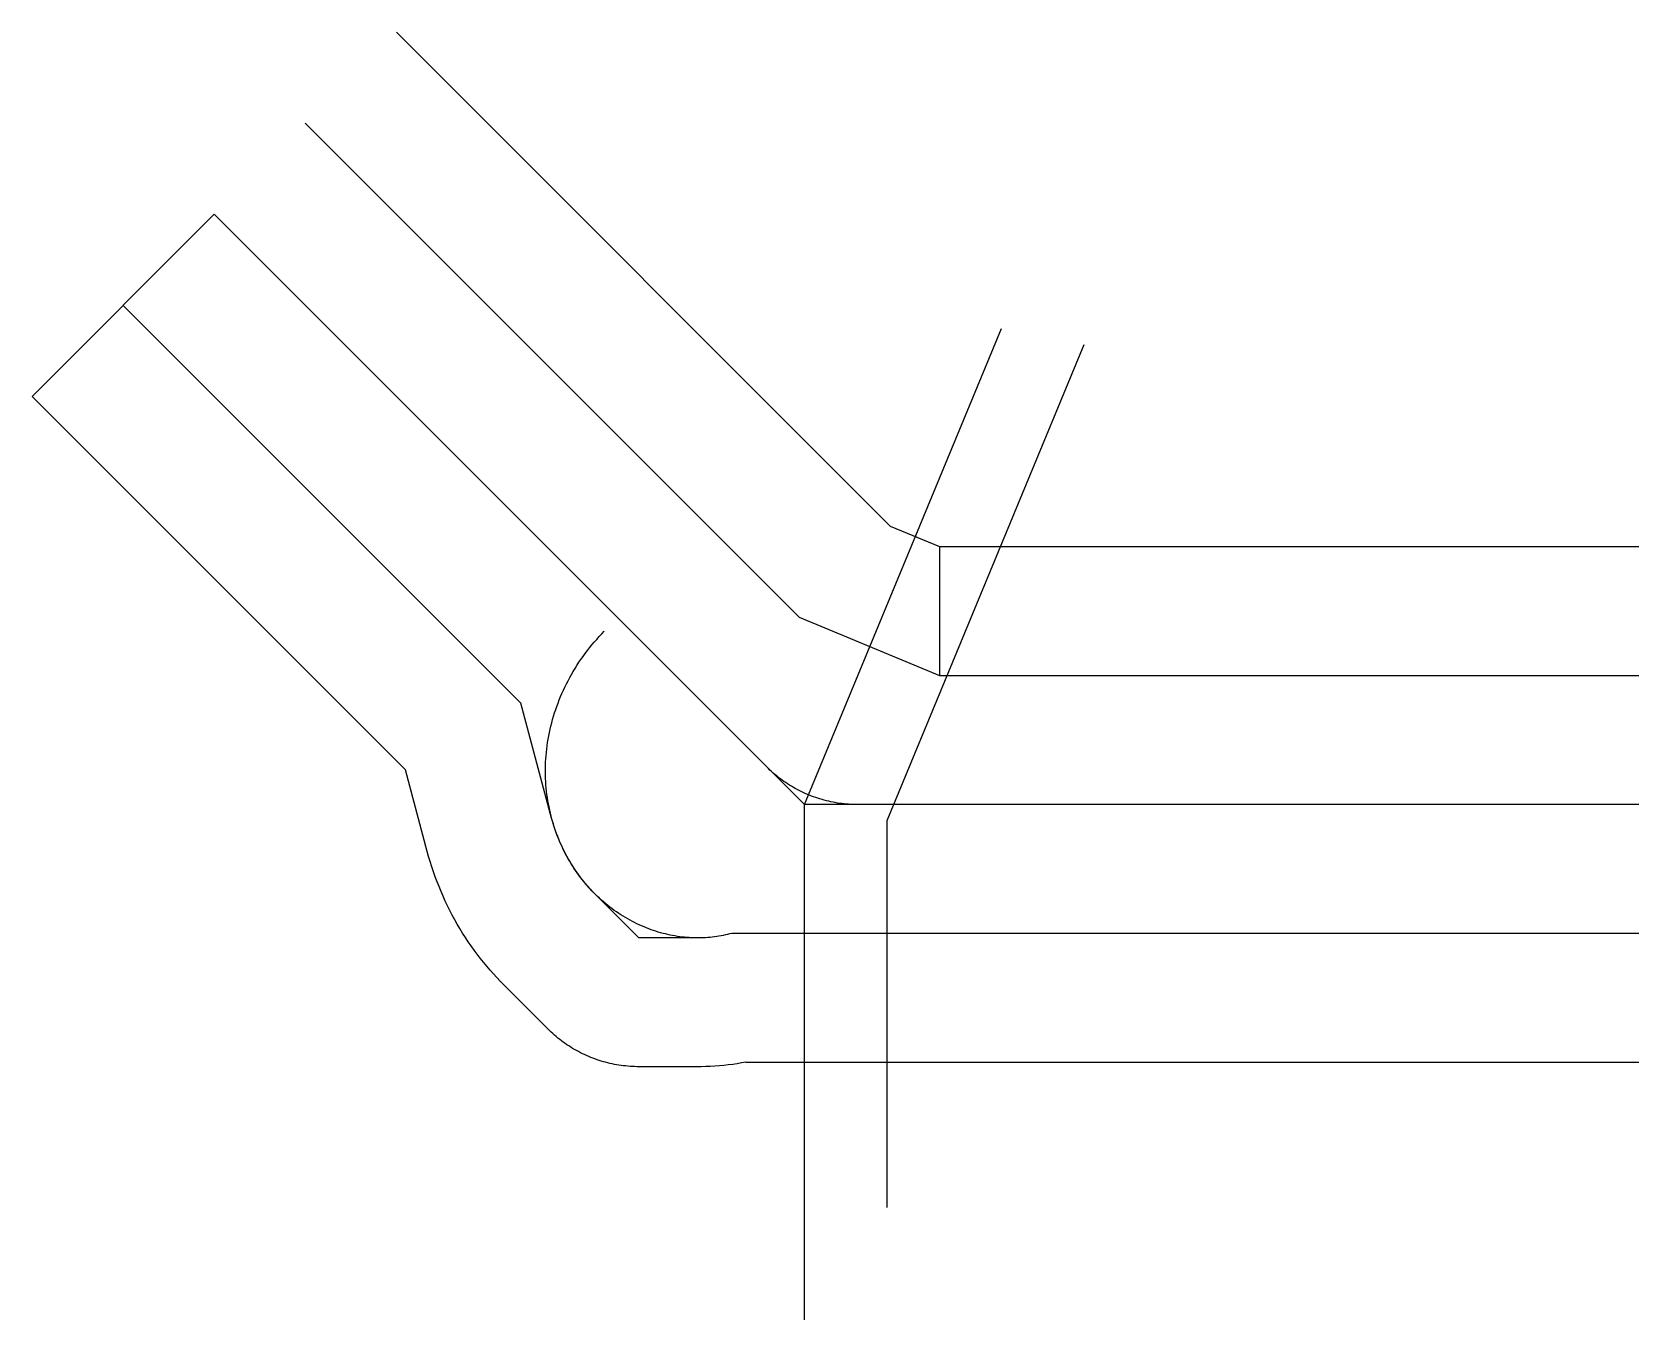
# Model space of a CAD drawing. Header units: metres. Extents: x -13881 to 15000, y -9260 to 13881.
import ezdxf

# ---------------------------------------------------------------- set-up
doc = ezdxf.new("R2010")
doc.units = ezdxf.units.M

msp = doc.modelspace()

# ---------------------------------------------------------------- linework, layer by layer
at = {"color": 1}
for p, q in [((-7333, 13881), (1550, 4998)), ((-8970, 12244), (-87, 3361)), ((-13881, 7333), (-10607, 10607)), ((0, 0), (-10607, 10607)), ((-5096, 1822), (-12244, 8970)), ((-7172, 624), (-13881, 7333)), ((2438, 4630), (1550, 4998)), ((15000, 4630), (2438, 4630)), ((2438, 2315), (2438, 4630)), ((2438, 2315), (-87, 3361)), ((15000, 2315), (2438, 2315)), ((-4543, -243), (-5096, 1822)), ((-6779, -842), (-7172, 624)), ((15000, 0), (0, 0)), ((-2973, -2396), (-3765, -1604)), ((-1916, -2396), (-2973, -2396)), ((15000, -2315), (-1305, -2315)), ((-5402, -3241), (-4610, -4033)), ((-1916, -4711), (-2973, -4711)), ((-1049, -4630), (15000, -4630))]:
    msp.add_line(p, q, dxfattribs=at)
for points in [[(15000, 0), (956, 0), (916, 0), (875, 1), (835, 3), (795, 6), (755, 9), (715, 13), (675, 17), (635, 22), (595, 28), (555, 35), (516, 42), (476, 50), (437, 59), (398, 69), (359, 79), (320, 89), (281, 101), (243, 113), (205, 126), (167, 139), (129, 153), (91, 168), (54, 183), (17, 200), (-19, 216), (-56, 234), (-92, 252), (-128, 270), (-163, 289), (-198, 309), (-233, 330), (-267, 351), (-301, 372), (-335, 395), (-368, 417), (-401, 441), (-433, 465), (-465, 489), (-496, 514), (-528, 540), (-558, 566), (-588, 593), (-618, 620), (-647, 648), (-676, 676), (-676, 676), (-10607, 10607)], [(0, -9260), (0, 0), (3544, 8555)], [(5026, 8260), (1482, -295), (1482, -7240)], [(-1305, -2315), (-1343, -2325), (-1381, -2334), (-1419, -2343), (-1458, -2351), (-1497, -2359), (-1536, -2365), (-1576, -2372), (-1616, -2377), (-1656, -2382), (-1696, -2386), (-1737, -2389), (-1778, -2392), (-1819, -2394), (-1860, -2396), (-1902, -2396), (-1944, -2396), (-1985, -2395), (-2028, -2394), (-2070, -2391), (-2112, -2388), (-2155, -2384), (-2197, -2380), (-2240, -2374), (-2283, -2368), (-2326, -2361), (-2368, -2354), (-2411, -2345), (-2454, -2336), (-2497, -2326), (-2540, -2315), (-2583, -2303), (-2626, -2291), (-2669, -2278), (-2712, -2264), (-2755, -2249), (-2797, -2233), (-2840, -2217), (-2882, -2199), (-2925, -2181), (-2967, -2162), (-3009, -2143), (-3051, -2122), (-3092, -2101), (-3133, -2078), (-3175, -2056), (-3216, -2032), (-3256, -2007), (-3297, -1982), (-3337, -1956), (-3376, -1929), (-3416, -1901), (-3455, -1872), (-3494, -1843), (-3532, -1813), (-3570, -1782), (-3608, -1750), (-3645, -1718), (-3681, -1684), (-3718, -1650), (-3753, -1616), (-3789, -1580), (-3824, -1544), (-3858, -1507), (-3892, -1469), (-3925, -1431), (-3958, -1391), (-3990, -1351), (-4021, -1311), (-4052, -1270), (-4082, -1228), (-4112, -1185), (-4141, -1142), (-4170, -1098), (-4197, -1053), (-4224, -1008), (-4251, -962), (-4276, -915), (-4301, -868), (-4325, -821), (-4348, -772), (-4371, -724), (-4393, -674), (-4414, -624), (-4434, -574), (-4454, -523), (-4472, -471), (-4490, -419), (-4507, -367), (-4523, -314), (-4538, -261), (-4552, -207), (-4566, -153), (-4578, -98), (-4589, -43), (-4600, 13), (-4610, 68), (-4618, 124), (-4626, 181), (-4633, 238), (-4639, 295), (-4644, 352), (-4648, 410), (-4650, 467), (-4652, 525), (-4653, 584), (-4653, 642), (-4652, 701), (-4650, 760), (-4646, 819), (-4642, 878), (-4637, 937), (-4630, 996), (-4623, 1055), (-4614, 1115), (-4605, 1174), (-4594, 1233), (-4582, 1293), (-4570, 1352), (-4556, 1411), (-4541, 1471), (-4525, 1530), (-4508, 1589), (-4489, 1648), (-4470, 1706), (-4450, 1765), (-4428, 1823), (-4406, 1881), (-4382, 1939), (-4358, 1997), (-4332, 2054), (-4305, 2111), (-4277, 2168), (-4248, 2225), (-4218, 2281), (-4187, 2337), (-4155, 2392), (-4121, 2447), (-4087, 2501), (-4052, 2556), (-4015, 2609), (-3978, 2662), (-3940, 2715), (-3900, 2767), (-3860, 2818), (-3818, 2869), (-3776, 2920), (-3732, 2969), (-3688, 3019), (-3642, 3067), (-3596, 3115), (-3596, 3115)], [(-3765, -1604), (-3800, -1568), (-3835, -1532), (-3869, -1494), (-3903, -1456), (-3936, -1418), (-3968, -1378), (-4000, -1338), (-4032, -1297), (-4062, -1256), (-4092, -1213), (-4122, -1171), (-4151, -1127), (-4179, -1083), (-4206, -1038), (-4233, -993), (-4259, -947), (-4285, -900), (-4309, -853), (-4333, -805), (-4356, -756), (-4378, -707), (-4400, -658), (-4421, -608), (-4441, -557), (-4460, -506), (-4478, -454), (-4496, -402), (-4512, -349), (-4528, -296), (-4543, -243)], [(-5402, -3241), (-5466, -3176), (-5528, -3110), (-5590, -3043), (-5650, -2975), (-5709, -2906), (-5767, -2835), (-5825, -2763), (-5880, -2690), (-5935, -2616), (-5989, -2541), (-6041, -2465), (-6092, -2388), (-6142, -2310), (-6191, -2230), (-6238, -2150), (-6284, -2069), (-6329, -1987), (-6372, -1904), (-6414, -1820), (-6454, -1735), (-6493, -1649), (-6531, -1562), (-6567, -1475), (-6602, -1386), (-6635, -1297), (-6667, -1208), (-6697, -1117), (-6726, -1026), (-6753, -934), (-6779, -842)], [(-1305, -2315), (-1343, -2325), (-1381, -2334), (-1419, -2343), (-1458, -2351), (-1497, -2359), (-1536, -2365), (-1576, -2372), (-1616, -2377), (-1656, -2382), (-1696, -2386), (-1737, -2389), (-1778, -2392), (-1819, -2394), (-1860, -2396), (-1902, -2396), (-1916, -2396)], [(-2973, -4711), (-3013, -4711), (-3054, -4710), (-3094, -4708), (-3134, -4706), (-3175, -4702), (-3215, -4698), (-3255, -4694), (-3295, -4689), (-3335, -4683), (-3375, -4676), (-3415, -4669), (-3454, -4661), (-3494, -4652), (-3533, -4642), (-3572, -4632), (-3611, -4621), (-3650, -4610), (-3688, -4598), (-3727, -4585), (-3765, -4572), (-3803, -4557), (-3840, -4543), (-3877, -4527), (-3914, -4511), (-3951, -4494), (-3988, -4477), (-4024, -4459), (-4060, -4440), (-4095, -4421), (-4130, -4401), (-4165, -4381), (-4200, -4359), (-4234, -4338), (-4267, -4315), (-4301, -4293), (-4334, -4269), (-4366, -4245), (-4398, -4220), (-4430, -4195), (-4461, -4170), (-4492, -4143), (-4522, -4117), (-4552, -4089), (-4581, -4061), (-4610, -4033)], [(-1049, -4630), (-1128, -4644), (-1207, -4657), (-1287, -4669), (-1367, -4679), (-1448, -4688), (-1528, -4695), (-1610, -4701), (-1691, -4706), (-1773, -4709), (-1854, -4711), (-1916, -4711)]]:
    msp.add_lwpolyline(points, dxfattribs=at)

doc.saveas('drawing.dxf')
